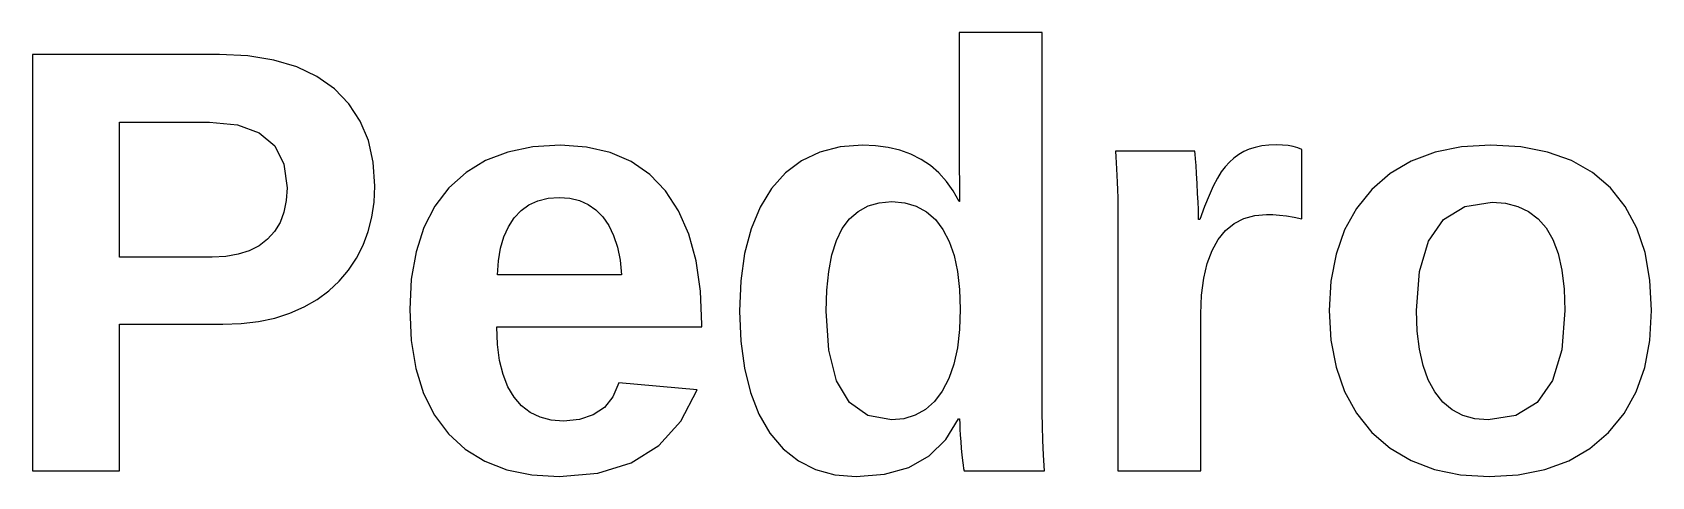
# Model space of a CAD drawing. Header units: metres. Extents: x 19 to 251, y 33 to 186.
# Drawn here: x 219.53 to 241.82, y 179.55 to 185.67 of the extents above; entities that cross this region are included whole.
import ezdxf

# ---------------------------------------------------------------- set-up
doc = ezdxf.new("R2010")
doc.units = ezdxf.units.M

msp = doc.modelspace()

# ---------------------------------------------------------------- linework, layer by layer
for p, q in [((233.431, 185.672), (232.287, 185.672)), ((232.287, 185.672), (232.287, 184.064)), ((233.431, 180.594), (233.431, 185.672)), ((222.101, 185.366), (219.526, 185.366)), ((219.526, 185.366), (219.526, 179.633)), ((222.494, 185.347), (222.101, 185.366)), ((222.849, 185.291), (222.494, 185.347)), ((223.166, 185.196), (222.849, 185.291)), ((223.445, 185.063), (223.166, 185.196)), ((223.686, 184.892), (223.445, 185.063)), ((223.886, 184.687), (223.686, 184.892)), ((224.042, 184.45), (223.886, 184.687)), ((220.726, 182.575), (220.726, 184.435)), ((220.726, 184.435), (221.967, 184.435)), ((221.967, 184.435), (222.351, 184.398)), ((224.153, 184.182), (224.042, 184.45)), ((222.351, 184.398), (222.649, 184.29)), ((222.649, 184.29), (222.863, 184.109)), ((222.863, 184.109), (222.991, 183.857)), ((224.219, 183.883), (224.153, 184.182)), ((226.075, 184.023), (225.768, 183.906)), ((226.418, 184.094), (226.075, 184.023)), ((226.797, 184.117), (226.418, 184.094)), ((227.158, 184.092), (226.797, 184.117)), ((227.484, 184.017), (227.158, 184.092)), ((227.774, 183.891), (227.484, 184.017)), ((230.368, 184.022), (230.118, 183.903)), ((230.648, 184.093), (230.368, 184.022)), ((230.957, 184.117), (230.648, 184.093)), ((231.139, 184.109), (230.957, 184.117)), ((231.311, 184.086), (231.139, 184.109)), ((231.472, 184.047), (231.311, 184.086)), ((231.623, 183.992), (231.472, 184.047)), ((231.764, 183.922), (231.623, 183.992)), ((232.287, 184.064), (232.295, 183.34)), ((235.533, 184.036), (234.443, 184.036)), ((234.443, 184.036), (234.448, 183.959)), ((235.538, 183.995), (235.533, 184.036)), ((235.544, 183.929), (235.538, 183.995)), ((236.139, 183.989), (236.073, 183.941)), ((236.209, 184.03), (236.139, 183.989)), ((236.284, 184.063), (236.209, 184.03)), ((236.366, 184.088), (236.284, 184.063)), ((236.456, 184.107), (236.366, 184.088)), ((236.552, 184.118), (236.456, 184.107)), ((236.656, 184.121), (236.552, 184.118)), ((236.741, 184.119), (236.656, 184.121)), ((236.818, 184.112), (236.741, 184.119)), ((236.889, 184.099), (236.818, 184.112)), ((236.953, 184.082), (236.889, 184.099)), ((237.01, 184.06), (236.953, 184.082)), ((237.01, 183.104), (237.01, 184.06)), ((238.843, 184.02), (238.515, 183.898)), ((239.209, 184.093), (238.843, 184.02)), ((239.612, 184.117), (239.209, 184.093)), ((240.022, 184.094), (239.612, 184.117)), ((240.392, 184.023), (240.022, 184.094)), ((240.722, 183.906), (240.392, 184.023)), ((222.991, 183.857), (223.033, 183.531)), ((224.242, 183.552), (224.219, 183.883)), ((225.768, 183.906), (225.498, 183.742)), ((228.027, 183.715), (227.774, 183.891)), ((230.118, 183.903), (229.897, 183.736)), ((231.894, 183.836), (231.764, 183.922)), ((232.011, 183.735), (231.894, 183.836)), ((234.448, 183.959), (234.452, 183.877)), ((234.452, 183.877), (234.457, 183.792)), ((234.457, 183.792), (234.461, 183.701)), ((235.551, 183.84), (235.544, 183.929)), ((235.558, 183.727), (235.551, 183.84)), ((235.899, 183.749), (235.846, 183.662)), ((235.953, 183.821), (235.899, 183.749)), ((236.011, 183.885), (235.953, 183.821)), ((236.073, 183.941), (236.011, 183.885)), ((238.515, 183.898), (238.225, 183.728)), ((241.01, 183.741), (240.722, 183.906)), ((223.033, 183.531), (223.022, 183.355)), ((224.232, 183.335), (224.242, 183.552)), ((225.263, 183.531), (225.068, 183.277)), ((225.498, 183.742), (225.263, 183.531)), ((228.246, 183.489), (228.027, 183.715)), ((229.706, 183.521), (229.547, 183.263)), ((229.897, 183.736), (229.706, 183.521)), ((232.116, 183.619), (232.011, 183.735)), ((232.208, 183.487), (232.116, 183.619)), ((234.461, 183.701), (234.465, 183.607)), ((234.465, 183.607), (234.469, 183.505)), ((235.566, 183.59), (235.558, 183.727)), ((235.573, 183.451), (235.566, 183.59)), ((235.789, 183.554), (235.73, 183.423)), ((235.846, 183.662), (235.789, 183.554)), ((238.225, 183.728), (237.972, 183.509)), ((241.257, 183.529), (241.01, 183.741)), ((241.462, 183.274), (241.257, 183.529)), ((223.022, 183.355), (222.99, 183.195)), ((224.201, 183.128), (224.232, 183.335)), ((226.364, 183.296), (226.488, 183.352)), ((226.488, 183.352), (226.627, 183.386)), ((226.627, 183.386), (226.781, 183.397)), ((226.781, 183.397), (226.926, 183.386)), ((226.926, 183.386), (227.059, 183.354)), ((227.059, 183.354), (227.179, 183.301)), ((227.179, 183.301), (227.287, 183.227)), ((228.426, 183.214), (228.246, 183.489)), ((231.034, 183.281), (231.189, 183.325)), ((231.189, 183.325), (231.364, 183.34)), ((231.364, 183.34), (231.54, 183.325)), ((231.54, 183.325), (231.699, 183.279)), ((232.287, 183.34), (232.208, 183.487)), ((232.295, 183.34), (232.287, 183.34)), ((234.469, 183.505), (234.472, 183.394)), ((234.472, 183.394), (234.474, 183.273)), ((235.579, 183.333), (235.573, 183.451)), ((235.583, 183.234), (235.579, 183.333)), ((235.73, 183.423), (235.668, 183.271)), ((237.972, 183.509), (237.761, 183.247)), ((239.253, 183.272), (239.628, 183.332)), ((239.628, 183.332), (239.814, 183.318)), ((239.814, 183.318), (239.981, 183.275)), ((222.99, 183.195), (222.937, 183.053)), ((224.151, 182.93), (224.201, 183.128)), ((225.068, 183.277), (224.917, 182.982)), ((226.081, 182.995), (226.16, 183.116)), ((226.16, 183.116), (226.255, 183.217)), ((226.255, 183.217), (226.364, 183.296)), ((227.287, 183.227), (227.383, 183.131)), ((227.383, 183.131), (227.465, 183.013)), ((228.566, 182.892), (228.426, 183.214)), ((229.547, 183.263), (229.423, 182.965)), ((230.68, 182.968), (230.779, 183.102)), ((230.779, 183.102), (230.897, 183.206)), ((230.897, 183.206), (231.034, 183.281)), ((231.699, 183.279), (231.839, 183.202)), ((231.839, 183.202), (231.961, 183.094)), ((231.961, 183.094), (232.066, 182.956)), ((234.474, 183.273), (234.475, 183.142)), ((234.475, 183.142), (234.475, 183.002)), ((235.585, 183.155), (235.583, 183.234)), ((235.586, 183.096), (235.585, 183.155)), ((235.602, 183.096), (235.586, 183.096)), ((235.668, 183.271), (235.602, 183.096)), ((236.077, 183.041), (236.21, 183.11)), ((236.21, 183.11), (236.359, 183.151)), ((236.359, 183.151), (236.522, 183.165)), ((236.522, 183.165), (236.609, 183.163)), ((236.609, 183.163), (236.702, 183.155)), ((236.702, 183.155), (236.799, 183.143)), ((236.799, 183.143), (236.902, 183.126)), ((236.902, 183.126), (237.01, 183.104)), ((237.761, 183.247), (237.597, 182.95)), ((238.753, 182.794), (238.961, 183.093)), ((238.961, 183.093), (239.253, 183.272)), ((239.981, 183.275), (240.13, 183.205)), ((240.13, 183.205), (240.261, 183.105)), ((240.261, 183.105), (240.372, 182.978)), ((241.621, 182.977), (241.462, 183.274)), ((222.861, 182.929), (222.765, 182.821)), ((222.937, 183.053), (222.861, 182.929)), ((224.08, 182.742), (224.151, 182.93)), ((224.917, 182.982), (224.809, 182.647)), ((225.973, 182.699), (226.019, 182.856)), ((226.019, 182.856), (226.081, 182.995)), ((227.465, 183.013), (227.531, 182.875)), ((227.531, 182.875), (227.583, 182.715)), ((228.666, 182.524), (228.566, 182.892)), ((229.423, 182.965), (229.335, 182.626)), ((230.6, 182.803), (230.68, 182.968)), ((232.066, 182.956), (232.151, 182.789)), ((234.475, 183.002), (234.475, 179.633)), ((235.857, 182.819), (235.959, 182.944)), ((235.959, 182.944), (236.077, 183.041)), ((237.597, 182.95), (237.48, 182.616)), ((240.372, 182.978), (240.465, 182.819)), ((241.734, 182.639), (241.621, 182.977)), ((222.513, 182.664), (222.36, 182.615)), ((222.648, 182.733), (222.513, 182.664)), ((222.765, 182.821), (222.648, 182.733)), ((223.989, 182.563), (224.08, 182.742)), ((224.809, 182.647), (224.744, 182.271)), ((225.944, 182.524), (225.973, 182.699)), ((227.583, 182.715), (227.619, 182.534)), ((230.537, 182.607), (230.6, 182.803)), ((232.151, 182.789), (232.218, 182.596)), ((235.704, 182.489), (235.771, 182.668)), ((235.771, 182.668), (235.857, 182.819)), ((238.628, 182.376), (238.753, 182.794)), ((240.465, 182.819), (240.536, 182.626)), ((241.802, 182.259), (241.734, 182.639)), ((222, 182.575), (220.726, 182.575)), ((222.189, 182.585), (222, 182.575)), ((222.36, 182.615), (222.189, 182.585)), ((223.88, 182.397), (223.989, 182.563)), ((225.93, 182.331), (225.944, 182.524)), ((227.619, 182.534), (227.639, 182.331)), ((228.726, 182.109), (228.666, 182.524)), ((229.335, 182.626), (229.282, 182.248)), ((230.492, 182.38), (230.537, 182.607)), ((232.218, 182.596), (232.265, 182.376)), ((235.657, 182.284), (235.704, 182.489)), ((237.48, 182.616), (237.409, 182.245)), ((240.536, 182.626), (240.588, 182.398)), ((223.608, 182.112), (223.753, 182.246)), ((223.753, 182.246), (223.88, 182.397)), ((224.744, 182.271), (224.722, 181.855)), ((227.639, 182.331), (225.93, 182.331)), ((229.282, 182.248), (229.264, 181.831)), ((230.465, 182.121), (230.492, 182.38)), ((232.265, 182.376), (232.294, 182.131)), ((235.628, 182.052), (235.657, 182.284)), ((237.409, 182.245), (237.386, 181.839)), ((238.586, 181.839), (238.628, 182.376)), ((240.588, 182.398), (240.619, 182.136)), ((241.825, 181.839), (241.802, 182.259)), ((223.267, 181.89), (223.446, 181.993)), ((223.446, 181.993), (223.608, 182.112)), ((228.746, 181.648), (228.726, 182.109)), ((230.456, 181.831), (230.465, 182.121)), ((232.294, 182.131), (232.304, 181.859)), ((235.619, 181.794), (235.628, 182.052)), ((240.619, 182.136), (240.629, 181.839)), ((222.639, 181.69), (222.863, 181.737)), ((222.863, 181.737), (223.072, 181.804)), ((223.072, 181.804), (223.267, 181.89)), ((224.722, 181.855), (224.743, 181.426)), ((229.264, 181.831), (229.281, 181.418)), ((230.492, 181.292), (230.456, 181.831)), ((232.304, 181.859), (232.294, 181.58)), ((235.619, 179.633), (235.619, 181.794)), ((237.386, 181.839), (237.409, 181.431)), ((238.596, 181.558), (238.586, 181.839)), ((240.629, 181.839), (240.587, 181.297)), ((241.801, 181.429), (241.825, 181.839)), ((220.726, 181.652), (222.15, 181.652)), ((220.726, 179.633), (220.726, 181.652)), ((222.15, 181.652), (222.402, 181.661)), ((222.402, 181.661), (222.639, 181.69)), ((225.932, 181.37), (225.922, 181.615)), ((225.922, 181.615), (228.746, 181.615)), ((228.746, 181.615), (228.746, 181.648)), ((232.294, 181.58), (232.264, 181.327)), ((238.627, 181.306), (238.596, 181.558)), ((224.743, 181.426), (224.807, 181.04)), ((225.96, 181.151), (225.932, 181.37)), ((229.281, 181.418), (229.331, 181.045)), ((230.6, 180.872), (230.492, 181.292)), ((232.264, 181.327), (232.214, 181.101)), ((237.409, 181.431), (237.48, 181.059)), ((238.678, 181.082), (238.627, 181.306)), ((240.587, 181.297), (240.46, 180.875)), ((241.73, 181.057), (241.801, 181.429)), ((226.008, 180.957), (225.96, 181.151)), ((232.214, 181.101), (232.145, 180.902)), ((238.749, 180.886), (238.678, 181.082)), ((224.807, 181.04), (224.914, 180.697)), ((226.075, 180.788), (226.008, 180.957)), ((229.331, 181.045), (229.415, 180.709)), ((230.78, 180.573), (230.6, 180.872)), ((232.145, 180.902), (232.055, 180.73)), ((237.48, 181.059), (237.597, 180.724)), ((238.841, 180.718), (238.749, 180.886)), ((240.46, 180.875), (240.249, 180.574)), ((241.611, 180.721), (241.73, 181.057)), ((224.914, 180.697), (225.063, 180.397)), ((226.16, 180.645), (226.075, 180.788)), ((226.264, 180.527), (226.16, 180.645)), ((227.521, 180.653), (227.404, 180.506)), ((227.603, 180.842), (227.521, 180.653)), ((228.681, 180.748), (227.603, 180.842)), ((228.455, 180.318), (228.681, 180.748)), ((229.415, 180.709), (229.532, 180.411)), ((232.055, 180.73), (231.948, 180.587)), ((237.597, 180.724), (237.761, 180.425)), ((238.951, 180.579), (238.841, 180.718)), ((241.445, 180.422), (241.611, 180.721)), ((226.383, 180.435), (226.264, 180.527)), ((226.518, 180.369), (226.383, 180.435)), ((227.251, 180.401), (227.062, 180.338)), ((227.404, 180.506), (227.251, 180.401)), ((229.532, 180.411), (229.683, 180.152)), ((231.032, 180.393), (230.78, 180.573)), ((231.824, 180.476), (231.684, 180.397)), ((231.948, 180.587), (231.824, 180.476)), ((233.432, 180.425), (233.431, 180.594)), ((233.436, 180.245), (233.432, 180.425)), ((237.761, 180.425), (237.972, 180.162)), ((239.08, 180.472), (238.951, 180.579)), ((239.227, 180.395), (239.08, 180.472)), ((240.249, 180.574), (239.954, 180.394)), ((241.231, 180.16), (241.445, 180.422)), ((225.063, 180.397), (225.255, 180.14)), ((226.67, 180.33), (226.518, 180.369)), ((226.838, 180.317), (226.67, 180.33)), ((227.062, 180.338), (226.838, 180.317)), ((228.152, 179.983), (228.455, 180.318)), ((231.356, 180.333), (231.032, 180.393)), ((231.528, 180.349), (231.356, 180.333)), ((231.684, 180.397), (231.528, 180.349)), ((232.104, 180.062), (232.279, 180.35)), ((232.279, 180.35), (232.295, 180.35)), ((232.295, 180.35), (232.296, 180.281)), ((232.296, 180.281), (232.299, 180.206)), ((232.299, 180.206), (232.304, 180.124)), ((233.442, 180.053), (233.436, 180.245)), ((239.392, 180.349), (239.227, 180.395)), ((239.575, 180.333), (239.392, 180.349)), ((239.954, 180.394), (239.575, 180.333)), ((225.255, 180.14), (225.487, 179.928)), ((227.772, 179.744), (228.152, 179.983)), ((229.683, 180.152), (229.865, 179.936)), ((231.876, 179.839), (232.104, 180.062)), ((232.304, 180.124), (232.31, 180.036)), ((232.31, 180.036), (232.318, 179.941)), ((233.451, 179.849), (233.442, 180.053)), ((237.972, 180.162), (238.224, 179.943)), ((240.975, 179.941), (241.231, 180.16)), ((225.487, 179.928), (225.755, 179.764)), ((225.755, 179.764), (226.06, 179.646)), ((227.315, 179.6), (227.772, 179.744)), ((229.865, 179.936), (230.075, 179.768)), ((230.075, 179.768), (230.312, 179.648)), ((231.595, 179.68), (231.876, 179.839)), ((232.318, 179.941), (232.327, 179.85)), ((232.327, 179.85), (232.335, 179.773)), ((232.335, 179.773), (232.342, 179.712)), ((233.463, 179.633), (233.451, 179.849)), ((238.224, 179.943), (238.512, 179.772)), ((238.512, 179.772), (238.835, 179.65)), ((240.354, 179.649), (240.683, 179.771)), ((240.683, 179.771), (240.975, 179.941)), ((219.526, 179.633), (220.726, 179.633)), ((226.06, 179.646), (226.402, 179.576)), ((226.402, 179.576), (226.781, 179.552)), ((226.781, 179.552), (227.315, 179.6)), ((230.312, 179.648), (230.578, 179.576)), ((230.578, 179.576), (230.871, 179.552)), ((230.871, 179.552), (231.26, 179.584)), ((231.26, 179.584), (231.595, 179.68)), ((232.342, 179.712), (232.35, 179.665)), ((232.35, 179.665), (232.356, 179.633)), ((232.356, 179.633), (233.463, 179.633)), ((234.475, 179.633), (235.619, 179.633)), ((238.835, 179.65), (239.193, 179.577)), ((239.193, 179.577), (239.587, 179.552)), ((239.587, 179.552), (239.989, 179.576)), ((239.989, 179.576), (240.354, 179.649))]:
    msp.add_line(p, q)

doc.saveas('drawing.dxf')
